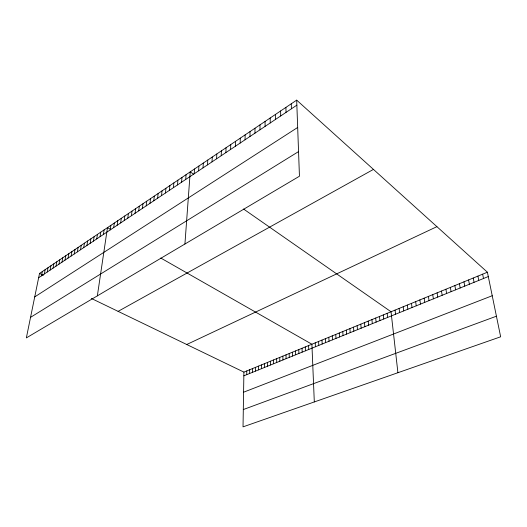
<?xml version="1.0" encoding="UTF-8"?>
<svg xmlns="http://www.w3.org/2000/svg" width="527" height="527" viewBox="0 0 527 527"><rect width="100%" height="100%" fill="white"/><g stroke="black" fill="none" stroke-linecap="round" stroke-linejoin="round"><path stroke-width="0.79" d="M261.478 368.683L261.484 364.901M258.493 369.895L258.507 366.127M259.989 129.8L260.009 124.853M255.523 371.1L255.549 367.339M252.578 372.293L252.611 368.544M254.956 133.166L254.996 128.226M249.646 373.485L249.693 369.743M246.741 374.664L246.788 370.929M249.976 136.493L250.042 131.566M91.355 298.447L243.909 372.115L243.026 426.863L500.65 336.799L487.403 272.215L296.681 100.137L39.525 273.421L26.35 337.899L299.448 176.222L296.681 100.137M245.048 139.787L245.141 134.872M240.18 143.048L240.292 138.133M235.358 146.269L235.497 141.368M230.589 149.451L230.754 144.563M225.872 152.606L226.057 147.731M221.202 155.728L221.412 150.86M216.584 158.811L216.821 153.956M212.019 161.868L212.269 157.02M207.493 164.892L207.77 160.05M203.02 167.882L203.317 163.054M198.593 170.84L198.91 166.025M194.213 173.772L194.542 168.963M184.924 244.021L190.227 171.874L193.514 174.16M185.708 179.457L186.077 174.668M181.578 182.21L181.967 177.441M177.494 184.944L177.895 180.181M173.442 187.652L173.87 182.895M169.437 190.326L169.878 185.583M165.471 192.981L165.926 188.251M161.539 195.609L162.013 190.886M157.645 198.211L158.133 193.501M153.792 200.787L154.292 196.09M149.971 203.343L150.491 198.653M146.183 205.873L146.717 201.189M142.442 208.376L142.988 203.705M138.726 210.859L139.286 206.195M135.044 213.316L135.623 208.666M131.401 215.754L131.994 211.116M127.791 218.165L128.397 213.54M124.214 220.556L124.827 215.938M120.67 222.928L121.296 218.323M117.152 225.273L117.798 220.681M113.674 227.605L114.326 223.02M110.222 229.91L110.887 225.332M97.35 295.864L107.482 227.631L110.749 229.495M103.417 234.462L104.102 229.904M100.058 236.702L100.756 232.163M96.731 238.929L97.442 234.396M93.431 241.135L94.155 236.61M90.157 243.322L90.894 238.81M86.915 245.49L87.66 240.984M83.701 247.637L84.458 243.145M80.519 249.765L81.283 245.286M77.357 251.88L78.134 247.407M74.228 253.968L75.012 249.508M71.119 256.043L71.916 251.596M68.042 258.105L68.846 253.665M64.992 260.147L65.803 255.714M61.962 262.169L62.785 257.749M58.965 264.172L59.795 259.765M55.987 266.161L56.824 261.761M53.036 268.138L53.879 263.75M50.111 270.094L50.961 265.713M47.206 272.031L48.069 267.663M44.327 273.954L45.197 269.6M41.468 275.865L42.351 271.517M38.642 277.755L296.866 105.15M34.729 296.905L297.676 127.462M30.553 317.34L298.552 151.592M118.107 311.365L373.452 169.404M186.736 344.506L436.909 226.656M243.909 372.115L487.403 272.215M243.849 375.837L488.292 276.556M243.586 392.207L492.225 295.733M243.303 409.551L496.427 316.2M39.525 273.421L43.366 275.278M160.794 258.039L311.898 344.223L314.309 401.943M243.553 209.021L391.034 311.753L397.918 372.714M482.64 274.172L483.509 278.5M477.917 276.108L478.76 280.43M473.226 278.032L474.05 282.34M468.582 279.936L469.386 284.237M463.971 281.826L464.755 286.121M459.399 283.704L460.163 287.986M454.867 285.562L455.605 289.837M450.368 287.413L451.092 291.668M445.908 289.237L446.606 293.486M441.481 291.056L442.166 295.291M437.094 292.854L437.753 297.083M432.739 294.639L433.378 298.862M428.418 296.418L429.044 300.621M424.136 298.17L424.736 302.373M419.881 299.916L420.467 304.105M415.665 301.648L416.231 305.825M411.482 303.368L412.028 307.531M407.325 305.067L407.858 309.224M403.208 306.76L403.722 310.91M399.117 308.433L399.618 312.577M395.059 310.1L395.546 314.23M387.161 313.341L387.608 317.452M383.307 314.922L383.742 319.019M379.486 316.49L379.908 320.581M375.698 318.044L376.1 322.129M371.93 319.593L372.319 323.664M368.195 321.121L368.564 325.185M364.486 322.649L364.842 326.7M360.797 324.158L361.147 328.202M357.141 325.66L357.471 329.691M353.512 327.148L353.828 331.173M349.908 328.624L350.211 332.642M346.331 330.093L346.621 334.098M342.774 331.555L343.051 335.547M339.25 332.998L339.513 336.99M335.745 334.434L335.995 338.413M332.267 335.864L332.504 339.836M328.808 337.28L329.032 341.239M325.383 338.69L325.594 342.642M321.977 340.086L322.175 344.026M318.591 341.476L318.782 345.409M315.232 342.853L315.409 346.773M308.585 345.58L308.736 349.487M305.291 346.931L305.436 350.824M302.024 348.268L302.155 352.161M291.266 103.793L291.418 108.793M298.776 349.605L298.895 353.479M295.555 350.923L295.66 354.796M292.353 352.24L292.452 356.1M285.904 107.403L286.029 112.396M289.171 353.545L289.257 357.398M286.016 354.842L286.089 358.683M280.608 110.966L280.707 115.953M282.874 356.127L282.94 359.961M279.758 357.405L279.811 361.232M275.371 114.497L275.437 119.477M276.662 358.676L276.708 362.497M273.585 359.941L273.618 363.749M270.193 117.989L270.232 122.956M270.529 361.193L270.555 364.994M267.492 362.438L267.505 366.232M265.074 121.441L265.081 126.394M264.475 363.676L264.482 367.457"/></g></svg>
